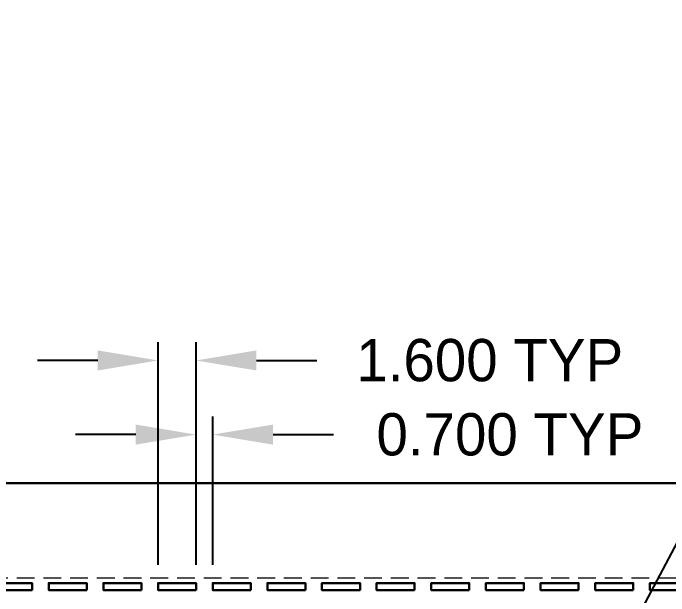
# Model space of a CAD drawing. Extents: x 1030 to 1169, y -270 to -166.
# Drawn here: x 1056.99 to 1084.59, y -191.82 to -167.29 of the extents above; entities that cross this region are included whole.
import ezdxf

# ---------------------------------------------------------------- set-up
doc = ezdxf.new("R2010")
doc.units = 0
doc.header["$LTSCALE"] = 3
doc.header["$MEASUREMENT"] = 0
doc.linetypes.add('HIDDEN', pattern=[0.375, 0.25, -0.125])
for name, color, linetype, lineweight in [('DIM', 4, 'Continuous', 13), ('HIDN', 6, 'HIDDEN', 15), ('OBJ', 3, 'Continuous', 30), ('OBJ1', 7, 'Continuous', 30)]:
    doc.layers.add(name, color=color, linetype=linetype, lineweight=lineweight)
doc.dimstyles.new('3DEC X 1', dxfattribs={"dimtxt": 1.778, "dimasz": 2.54, "dimexe": 0.762, "dimexo": 0.762, "dimgap": 0.762, "dimtad": 0, "dimdec": 3, "dimzin": 0, "dimdsep": 46, "dimtxsty": 'Standard', "dimcen": 0, "dimadec": 0, "dimazin": 0, "dimtfac": 1, "dimtdec": 3, "dimtofl": 0, "dimtmove": 0, "dimatfit": 3, "dimfxl": 1, "dimtolj": 1, "dimtzin": 0, "dimarcsym": 0})

# ---------------------------------------------------------------- blocks, each defined once
blk = doc.blocks.new('*D11')
at = {"layer": 'Defpoints', "color": 0, "transparency": 16777216}
for p in [(1501.941, -274.021), (1501.241, -280.269), (1501.941, -280.269)]:
    blk.add_point(p, dxfattribs=at)
at = {"layer": 'DIM', "color": 0, "lineweight": -2, "transparency": 16777216}
for p, q in [((1501.241, -279.507), (1501.241, -273.259)), ((1501.941, -279.507), (1501.941, -273.259)), ((1498.701, -274.021), (1496.161, -274.021)), ((1504.481, -274.021), (1507.021, -274.021))]:
    blk.add_line(p, q, dxfattribs=at)
at = {"layer": 'DIM', "color": 0, "transparency": 16777216}
for points in [[(1498.701, -273.598), (1498.701, -274.444), (1501.241, -274.021)], [(1504.481, -273.598), (1504.481, -274.444), (1501.941, -274.021)]]:
    blk.add_solid(points, dxfattribs=at)
at = {"layer": 'DIM', "color": 0, "transparency": 16777216, "insert": (1514.451, -274.021), "char_height": 1.778, "attachment_point": 5}
blk.add_mtext('\\A1;0.700 TYP', dxfattribs=at)
blk = doc.blocks.new('*D12')
at = {"layer": 'Defpoints', "color": 0, "transparency": 16777216}
for p in [(1501.241, -270.899), (1499.641, -280.269), (1501.241, -280.269)]:
    blk.add_point(p, dxfattribs=at)
at = {"layer": 'DIM', "color": 0, "lineweight": -2, "transparency": 16777216}
for p, q in [((1499.641, -279.507), (1499.641, -270.137)), ((1501.241, -279.507), (1501.241, -270.137)), ((1497.101, -270.899), (1494.561, -270.899)), ((1503.781, -270.899), (1506.321, -270.899))]:
    blk.add_line(p, q, dxfattribs=at)
at = {"layer": 'DIM', "color": 0, "transparency": 16777216}
for points in [[(1497.101, -270.476), (1497.101, -271.322), (1499.641, -270.899)], [(1503.781, -270.476), (1503.781, -271.322), (1501.241, -270.899)]]:
    blk.add_solid(points, dxfattribs=at)
at = {"layer": 'DIM', "color": 0, "transparency": 16777216, "insert": (1513.602, -270.899), "char_height": 1.778, "attachment_point": 5}
blk.add_mtext('\\A1;1.600 TYP', dxfattribs=at)

msp = doc.modelspace()

# ---------------------------------------------------------------- linework, layer by layer
at = {"layer": 'HIDN'}
msp.add_lwpolyline([(1156.8882, -191.0839), (1039.8882, -191.0839), (1039.8882, -258.0839), (1156.8882, -258.0839)], close=True, dxfattribs=at)
at = {"layer": 'OBJ'}
msp.add_line((1163.1194, -187.0839), (1040.3882, -187.0839), dxfattribs=at)
at = {"layer": 'OBJ1'}
for points in [[(1057.7882, -191.5839), (1056.1882, -191.5839), (1056.1882, -191.2839), (1057.7882, -191.2839)], [(1060.0882, -191.5839), (1058.4882, -191.5839), (1058.4882, -191.2839), (1060.0882, -191.2839)], [(1062.3882, -191.5839), (1060.7882, -191.5839), (1060.7882, -191.2839), (1062.3882, -191.2839)], [(1064.6882, -191.5839), (1063.0882, -191.5839), (1063.0882, -191.2839), (1064.6882, -191.2839)], [(1066.9882, -191.5839), (1065.3882, -191.5839), (1065.3882, -191.2839), (1066.9882, -191.2839)], [(1069.2882, -191.5839), (1067.6882, -191.5839), (1067.6882, -191.2839), (1069.2882, -191.2839)], [(1071.5882, -191.5839), (1069.9882, -191.5839), (1069.9882, -191.2839), (1071.5882, -191.2839)], [(1073.8882, -191.5839), (1072.2882, -191.5839), (1072.2882, -191.2839), (1073.8882, -191.2839)], [(1076.1882, -191.5839), (1074.5882, -191.5839), (1074.5882, -191.2839), (1076.1882, -191.2839)], [(1078.4882, -191.5839), (1076.8882, -191.5839), (1076.8882, -191.2839), (1078.4882, -191.2839)], [(1080.7882, -191.5839), (1079.1882, -191.5839), (1079.1882, -191.2839), (1080.7882, -191.2839)], [(1083.0882, -191.5839), (1081.4882, -191.5839), (1081.4882, -191.2839), (1083.0882, -191.2839)], [(1085.3882, -191.5839), (1083.7882, -191.5839), (1083.7882, -191.2839), (1085.3882, -191.2839)]]:
    msp.add_lwpolyline(points, close=True, dxfattribs=at)

# ---------------------------------------------------------------- dimensions: what is measured, and where the dimension line sits
at = {"layer": 'DIM'}
for base, p1, p2, picture, middle in [((1064.6882, -181.9139), (1063.0882, -191.2839), (1064.6882, -191.2839), '*D12', (1077.0496, -181.9139)), ((1065.3882, -185.0358), (1064.6882, -191.2839), (1065.3882, -191.2839), '*D11', (1077.8977, -185.0358))]:
    dim = msp.add_linear_dim(base=base, p1=p1, p2=p2, text='<> TYP', dimstyle='3DEC X 1', dxfattribs=at)
    dim.commit()
    dim.dimension.update_dxf_attribs({"geometry": picture, "text_midpoint": middle, "dimtype": 128, "insert": (-436.5529, 88.9852)})

# ---------------------------------------------------------------- leaders
at = {"layer": 'DIM', "annotation_type": 0, "has_hookline": 1, "hookline_direction": 1, "text_width": 64.008}
msp.add_leader([(1078.2699, -202.1769), (1096.7261, -167.2938), (1099.2565, -167.2938)], dimstyle='3DEC X 1', override={"dimgap": 0.762, "dimtad": 0}, dxfattribs=at)

doc.saveas('drawing.dxf')
